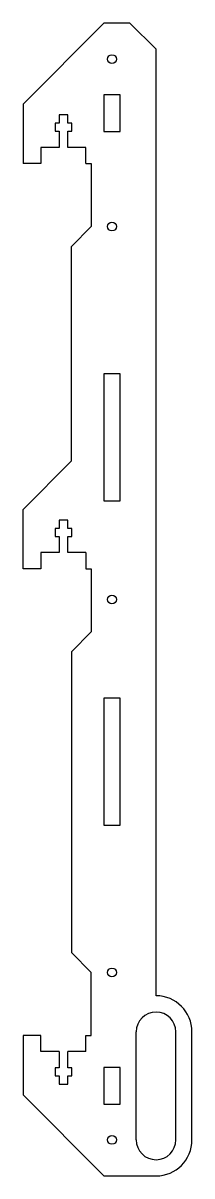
# Model space of a CAD drawing. Extents: x 0 to 94, y 0 to 640.
import ezdxf

# ---------------------------------------------------------------- set-up
doc = ezdxf.new("R2010")
doc.units = 0
doc.layers.add('Shape2DView', color=7, linetype='CONTINUOUS')

msp = doc.modelspace()

# ---------------------------------------------------------------- linework, layer by layer
at = {"layer": 'Shape2DView'}
for p, q in [((45, 640), (0, 595)), ((59.5, 640), (45, 640)), ((74, 625.5), (59.5, 640)), ((74, 100), (74, 625.5)), ((44.9, 600.15), (44.9, 579.85)), ((54.1, 600.15), (44.9, 600.15)), ((54.1, 579.85), (54.1, 600.15)), ((0, 595), (0, 562)), ((24.9312, 589), (20.0687, 589)), ((20.0687, 589), (20.0687, 584.5)), ((24.9312, 584.5), (24.9312, 589)), ((20.0687, 584.5), (17.9, 584.5)), ((17.9, 584.5), (17.9, 580)), ((27.1, 584.5), (24.9312, 584.5)), ((27.1, 580), (27.1, 584.5)), ((17.9, 580), (20.0687, 580)), ((20.0687, 580), (20.0687, 571)), ((24.9312, 571), (24.9312, 580)), ((24.9312, 580), (27.1, 580)), ((44.9, 579.85), (54.1, 579.85)), ((20.0687, 571), (10, 571)), ((10, 571), (10, 562)), ((35, 571), (24.9312, 571)), ((35, 562), (35, 571)), ((10, 562), (0, 562)), ((35, 562), (38, 562)), ((38, 562), (38, 527)), ((27, 516), (38, 527)), ((27, 397), (27, 516)), ((44.9, 445.2), (44.9, 374.8)), ((54.1, 445.2), (44.9, 445.2)), ((54.1, 374.8), (54.1, 445.2)), ((0, 370), (27, 397)), ((44.9, 374.8), (54.1, 374.8)), ((0, 337), (0, 370)), ((20.0687, 359.5), (17.9, 359.5)), ((17.9, 359.5), (17.9, 355)), ((24.9312, 364), (20.0687, 364)), ((20.0687, 364), (20.0687, 359.5)), ((24.9312, 359.5), (24.9312, 364)), ((27.1, 359.5), (24.9312, 359.5)), ((27.1, 355), (27.1, 359.5)), ((17.9, 355), (20.0687, 355)), ((20.0687, 355), (20.0687, 346)), ((24.9312, 346), (24.9312, 355)), ((24.9312, 355), (27.1, 355)), ((20.0687, 346), (10, 346)), ((10, 346), (10, 337)), ((35, 346), (24.9312, 346)), ((35, 346), (35, 337)), ((10, 337), (0, 337)), ((35, 337), (38, 337)), ((38, 337), (38, 302)), ((38, 302), (27, 291)), ((27, 291), (27, 124)), ((44.9, 265.2), (44.9, 194.8)), ((54.1, 265.2), (44.9, 265.2)), ((54.1, 194.8), (54.1, 265.2)), ((44.9, 194.8), (54.1, 194.8)), ((38, 113), (27, 124)), ((38, 78), (38, 113)), ((0, 78), (0, 45)), ((10, 78), (0, 78)), ((10, 69), (10, 78)), ((35, 69), (35, 78)), ((35, 78), (38, 78)), ((63, 20), (63, 80)), ((85, 20), (85, 80)), ((94, 20), (94, 80)), ((20.0688, 69), (10, 69)), ((20.0688, 69), (20.0688, 60)), ((24.9313, 60), (24.9312, 69)), ((35, 69), (24.9313, 69)), ((20.0688, 60), (17.9, 60)), ((17.9, 60), (17.9, 55.5)), ((27.1, 60), (24.9312, 60)), ((27.1, 55.5), (27.1, 60)), ((44.9, 60.15), (44.9, 39.85)), ((54.1, 60.15), (44.9, 60.15)), ((54.1, 39.85), (54.1, 60.15)), ((17.9, 55.5), (20.0688, 55.5)), ((20.0688, 55.5), (20.0688, 51)), ((24.9313, 51), (24.9313, 55.5)), ((24.9313, 55.5), (27.1, 55.5)), ((45, 0), (0, 45)), ((20.0688, 51), (24.9313, 51)), ((44.9, 39.85), (54.1, 39.85)), ((45, 0), (74, 0))]:
    msp.add_line(p, q, dxfattribs=at)
for centre in [(49.5, 620), (49.5, 527), (49.5, 320), (49.5, 113), (49.5, 20)]:
    msp.add_circle(centre, 2.4312, dxfattribs=at)
for centre, radius, start, end in [((74, 80), 20, 0, 90), ((74, 80), 11, 0, -180), ((74, 20), 11, -180, 0), ((74, 20), 20, -90, 0)]:
    msp.add_arc(centre, radius, start, end, dxfattribs=at)

doc.saveas('drawing.dxf')
